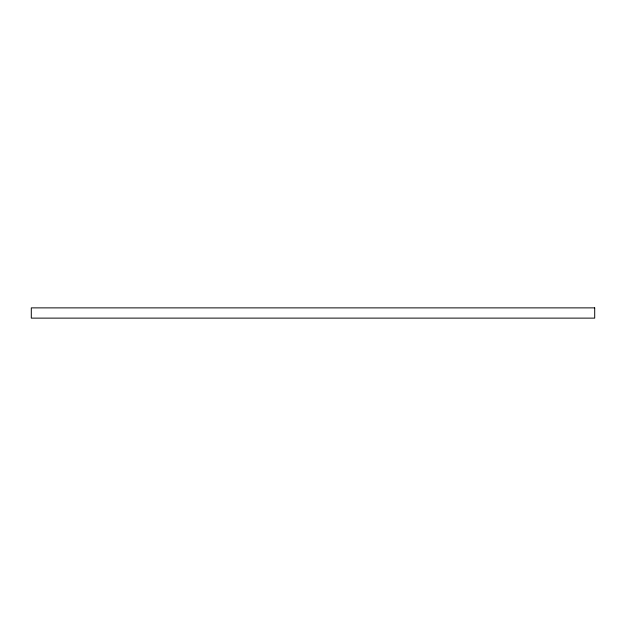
<?xml version="1.0" encoding="UTF-8"?>
<svg xmlns="http://www.w3.org/2000/svg" width="626" height="626" viewBox="0 0 626 626"><rect width="100%" height="100%" fill="white"/><g stroke="black" fill="none" stroke-linecap="round" stroke-linejoin="round"><path stroke-width="0.94" d="M594.7 307.875L31.3 307.875L31.3 318.125L594.7 318.125L594.7 307.875"/></g></svg>
